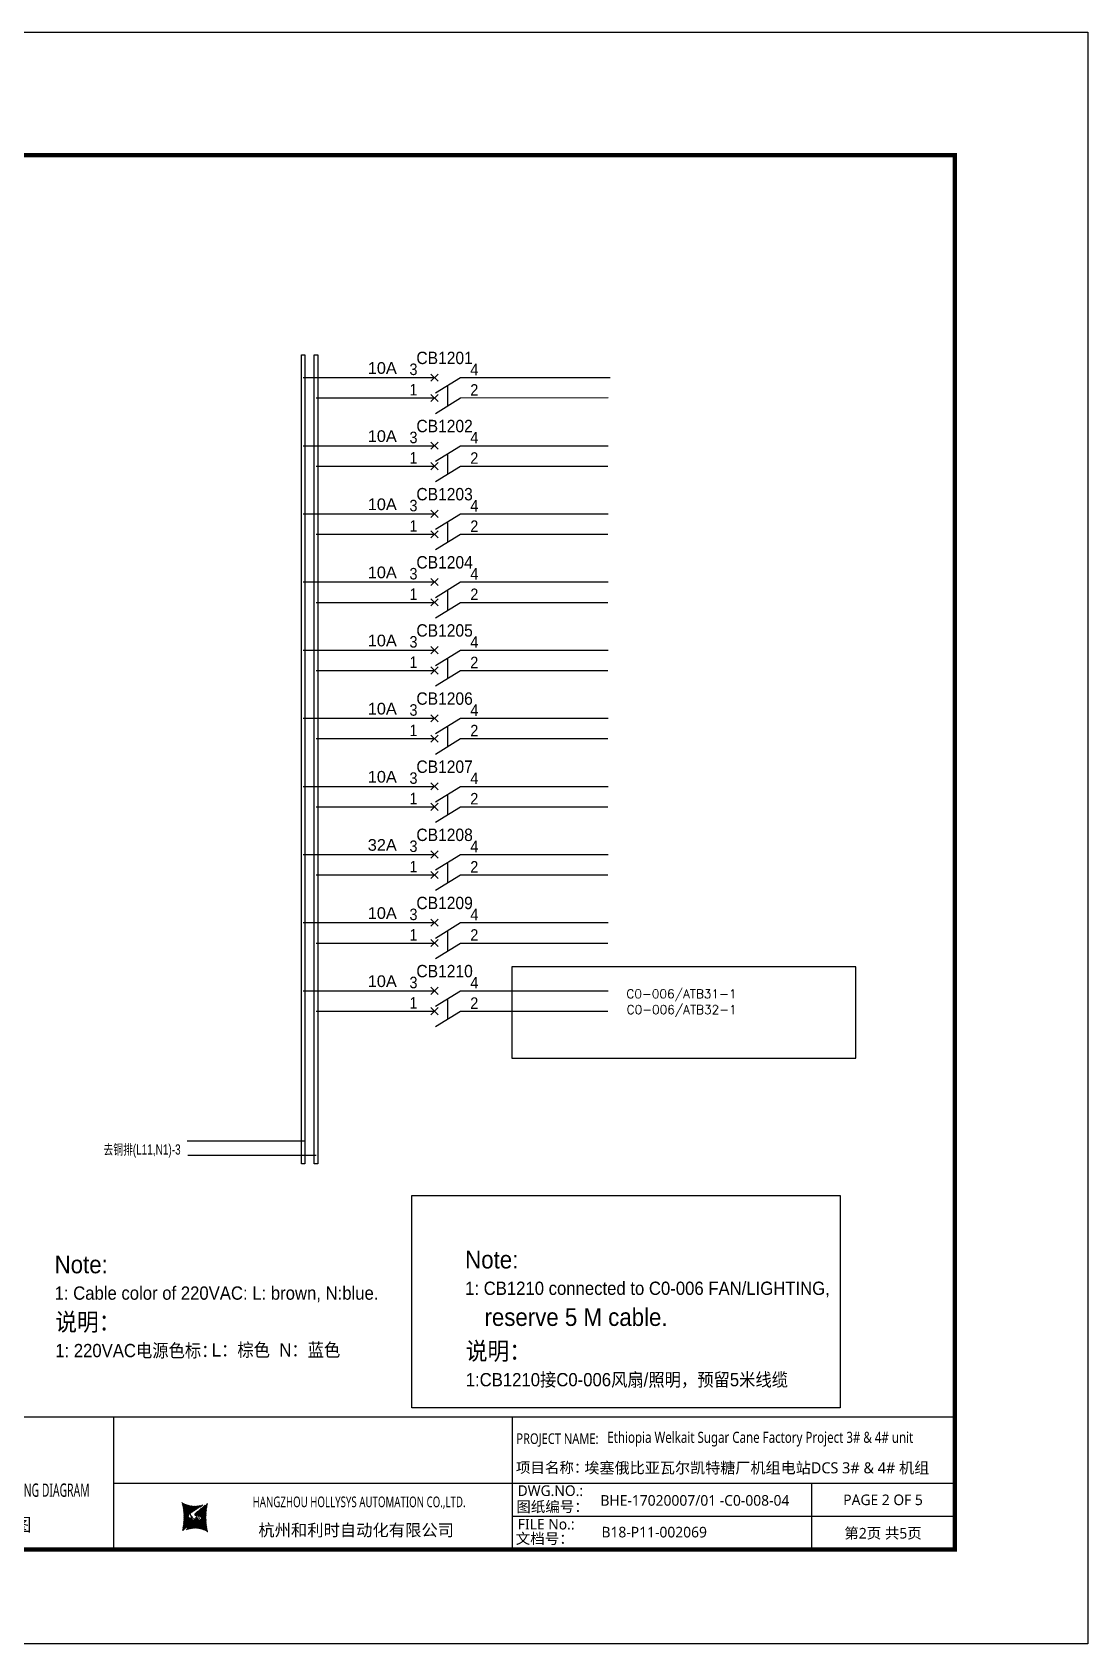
# Model space of a CAD drawing. Extents: x 81437 to 204847, y -54769 to -29444.
# Drawn here: x 103469 to 105854, y -46041 to -42398 of the extents above; entities that cross this region are included whole.
import ezdxf
from ezdxf.enums import TextEntityAlignment as Align
from ezdxf.lldxf.tags import DXFTag

# ---------------------------------------------------------------- set-up
doc = ezdxf.new("R2010")
doc.units = 0
doc.header["$LTSCALE"] = 100
doc.header["$MEASUREMENT"] = 0
for name, color, linetype in [('t', 1, 'Continuous'), ('标准图框及表格', 7, 'Continuous'), ('空气开关', 7, 'Continuous')]:
    doc.layers.add(name, color=color, linetype=linetype)
doc.styles.add('HZ', font='arial.ttf', dxfattribs={"width": 0.7})
doc.styles.add('SIMPLEX', font='simplex')
doc.styles.get("Standard").update_dxf_attribs({"font": ''})
doc.styles.add('微软雅黑', font='')
doc.styles.get('Standard').set_extended_font_data('SimSun')
doc.styles.get('微软雅黑').set_extended_font_data('Microsoft YaHei')
tags = doc.linetypes.add('CENTER', pattern=[2, 1.25, -0.25, 0.25, -0.25]).pattern_tags.tags
tags[10:11] = [DXFTag(74, 4), DXFTag(75, 0), DXFTag(340, '0'), DXFTag(46, 1.0), DXFTag(50, 0.0), DXFTag(44, 0.0), DXFTag(45, 0.0)]
tags[8:9] = [DXFTag(74, 4), DXFTag(75, 0), DXFTag(340, '0'), DXFTag(46, 1.0), DXFTag(50, 0.0), DXFTag(44, 0.0), DXFTag(45, 0.0)]
tags[6:7] = [DXFTag(74, 4), DXFTag(75, 0), DXFTag(340, '0'), DXFTag(46, 1.0), DXFTag(50, 0.0), DXFTag(44, 0.0), DXFTag(45, 0.0)]
tags[4:5] = [DXFTag(74, 4), DXFTag(75, 0), DXFTag(340, '0'), DXFTag(46, 1.0), DXFTag(50, 0.0), DXFTag(44, 0.0), DXFTag(45, 0.0)]
tags = doc.linetypes.add('HIDDEN', pattern=[0.375, 0.25, -0.125]).pattern_tags.tags
tags[6:7] = [DXFTag(74, 4), DXFTag(75, 0), DXFTag(340, '0'), DXFTag(46, 1.0), DXFTag(50, 0.0), DXFTag(44, 0.0), DXFTag(45, 0.0)]
tags[4:5] = [DXFTag(74, 4), DXFTag(75, 0), DXFTag(340, '0'), DXFTag(46, 1.0), DXFTag(50, 0.0), DXFTag(44, 0.0), DXFTag(45, 0.0)]
pattern_1 = [(45, (-6.162819773475348, -58.86246267448996), (-0.736262898216564, 0.7362628982165641), [])]

# ---------------------------------------------------------------- blocks, each defined once
blk = doc.blocks.new('供电端子')
at = {"style": 'HZ', "width": 0.7}
blk.add_attdef('供电端子', (0, 0), '', height=17, dxfattribs=at)
blk = doc.blocks.new('图框')
at = {"layer": '标准图框及表格'}
h = blk.add_hatch(dxfattribs=at)
h.set_pattern_fill('ANSI31', color=5, scale=8.329863809039892, style=0)
h.set_pattern_definition(pattern_1)
edge = h.paths.add_edge_path()
edge.add_arc((2393.094436262916, -3057.016314091056), 55.18534773488954, 238.1092081981581, 291.6531626184834)
edge.add_line((2413.457117633552, -3108.307481089123), (2382.362679957259, -3129.105284474292))
edge.add_arc((2232.744557938924, -3137.191253253037), 135.3602868968974, 346.3915348661821, 374.2500326978034)
edge.add_line((2364.304773850054, -3169.039594784347), (2391.343418124445, -3146.7148906974))
edge.add_line((2385.17637942767, -3139.143911424919), (2389.981166822123, -3139.761302572286))
edge.add_spline(control_points=[(2391.307199095063, -3146.750097628447), (2392.196661605914, -3145.885543305817), (2393.808172678844, -3144.319160410171), (2393.706362376579, -3140.114756849009), (2391.263680388605, -3139.875266105763), (2389.959101290711, -3139.747359722689)], knot_values=[0, 0, 0, 0, 6.844331067525468, 12.40042740766005, 18.76924275352248, 18.76924275352248, 18.76924275352248, 18.76924275352248], weights=[1, 1, 1, 1, 1, 1], degree=3, periodic=0)
edge.add_spline(control_points=[(2382.352543285211, -3129.127895979397), (2381.626555155563, -3129.73152025812), (2380.315378592357, -3130.821700626719), (2379.381276507607, -3132.24510027398), (2378.964379386169, -3132.880374753903)], knot_values=[0, 0, 0, 0, 5.253673658024614, 9.488438564008057, 9.488438564008057, 9.488438564008057, 9.488438564008057], weights=[1, 1, 1, 1, 1], degree=3, periodic=0)
edge.add_spline(control_points=[(2380.109845815059, -3131.144179531064), (2379.558651433159, -3131.767985770505), (2378.469607692277, -3133.249177120419), (2378.75000888206, -3136.59141356358), (2381.696031569307, -3138.758015293683), (2384.022624161043, -3139.007997601494), (2385.15175362843, -3139.129317677358)], knot_values=[10.66597461496156, 10.66597461496156, 10.66597461496156, 10.66597461496156, 18.97770399508879, 28.89455822145742, 41.119553648298, 52.64692538081317, 52.64692538081317, 52.64692538081317, 52.64692538081317], weights=[1, 1, 1, 1, 1, 1, 1], degree=3, periodic=0)
h = blk.add_hatch(dxfattribs=at)
h.set_pattern_fill('ANSI31', color=3, scale=8.329863809039892, style=0)
h.set_pattern_definition(pattern_1)
edge = h.paths.add_edge_path()
edge.add_line((2396.306912351669, -3134.638821765021), (2401.543221691929, -3135.303048767099))
edge.add_spline(control_points=[(2394.881673431148, -3127.632408877759), (2393.992210920092, -3128.496963200258), (2392.380699847337, -3130.063346096064), (2392.482510149457, -3134.26774965708), (2394.925192137576, -3134.507240400384), (2396.229771235499, -3134.635146783385)], knot_values=[0, 0, 0, 0, 6.844331067526932, 12.40042740766158, 18.76924275352342, 18.76924275352342, 18.76924275352342, 18.76924275352342], weights=[1, 1, 1, 1, 1, 1], degree=3, periodic=0)
edge.add_line((2421.884098676157, -3105.342911721815), (2394.845454401773, -3127.667615808762))
edge.add_spline(control_points=[(2406.462349776273, -3142.781070641064), (2406.85282482484, -3142.285248106444), (2407.700959278394, -3140.915136680455), (2407.438863643569, -3137.791092942495), (2404.4928409567, -3135.624491212552), (2402.166248364556, -3135.374508904741), (2401.037118897577, -3135.253188828716)], knot_values=[12.65408913243743, 12.65408913243743, 12.65408913243743, 12.65408913243743, 18.97770399508879, 28.89455822145742, 41.119553648298, 52.64692538081317, 52.64692538081317, 52.64692538081317, 52.64692538081317], weights=[1, 1, 1, 1, 1, 1, 1], degree=3, periodic=0)
edge.add_line((2405.463463917236, -3143.838156073773), (2406.618423075823, -3142.594514654259))
edge.add_line((2403.858524028219, -3145.261600863971), (2405.463463917236, -3143.838156073904))
edge.add_line((2372.73175489228, -3166.075025417009), (2403.826192568573, -3145.277222031841))
edge.add_arc((2393.094436262916, -3217.366192415033), 55.18534773488965, 58.10920819815809, 111.6531626184834)
edge.add_arc((2553.444314586908, -3137.191253253037), 135.360286896897, 166.3915348661823, 194.2500326978024)
at = {"color": 7}
for p, q in [((2209.47921527367, -2910.443887418679), (2209.47921527367, -3210.443887418679)), ((3109.47921527367, -2910.443887418679), (3109.47921527367, -3210.443887418679)), ((-6.162819773475348, -2970.443887418679), (1333.995352829523, -2970.443887418679)), ((-6.162819773475348, -3090.443887418679), (1333.995352829523, -3090.443887418679)), ((2209.47921527367, -3060.443887418679), (3109.47921527367, -3060.443887418679)), ((3109.47921527367, -3060.443887418679), (4109.47921527367, -3060.443887418679)), ((3785.62275226965, -3060.443887418679), (3785.62275226965, -3210.443887418679)), ((4109.47921527367, -3135.443887418679), (3109.47921527367, -3135.443887418679))]:
    blk.add_line(p, q, dxfattribs=at)
at = {"color": 7, "const_width": 3}
blk.add_lwpolyline([(4109.47921527367, -2910.443887418679), (-6.162819773475348, -2910.443887418679)], dxfattribs=at)
at = {"layer": 't', "color": 7}
for p, q in [((25.78656344305637, -2963.855076038152), (53.73638948711596, -2917.984787991318)), ((81.68621553114644, -2963.855076038152), (53.73638948711596, -2917.984787991318)), ((25.78656344305637, -2963.855076038152), (81.68621553114644, -2963.855076038152)), ((25.78656344305637, -3051.839702165522), (53.73638948711596, -3005.969414118631)), ((81.68621553114644, -3051.839702165522), (53.73638948711596, -3005.969414118631)), ((25.78656344305637, -3051.839702165522), (81.68621553114644, -3051.839702165522))]:
    blk.add_line(p, q, dxfattribs=at)
at = {"layer": 't', "color": 7, "const_width": 9.61519705431492}
blk.add_lwpolyline([(4109.47921527367, -3210.443887418679), (4109.47921527367, -58.86246267448996), (-6.162819773475348, -58.86246267448996), (-6.162819773475348, -3210.443887418679)], close=True, dxfattribs=at)
at = {"layer": 't', "color": 7, "const_width": 2.40379926357873}
for points in [[(112.6024995874977, -2911.645787050457), (112.6024995874977, -3210.443887418679)], [(292.8874443558816, -2911.645787050457), (292.8874443558816, -3210.443887418679)], [(598.2254953145239, -2911.645787050457), (598.2254953145239, -3215.27550872017)], [(785.8254793036103, -2911.645787050457), (785.8254793036103, -3215.27550872017)], [(973.4254632926677, -2911.645787050457), (973.4254632926677, -3215.27550872017)], [(1153.71040806111, -2911.645787050457), (1153.71040806111, -3215.27550872017)], [(1333.995352829523, -2911.645787050457), (1333.995352829523, -3215.27550872017)]]:
    blk.add_lwpolyline(points, dxfattribs=at)
at = {"color": 7, "linetype": 'CENTER', "style": '微软雅黑'}
for s, height, p in [('项目名称：', 24, (3118.237888517288, -3036.94681899895)), ('图纸编号：', 24, (3119.058468482224, -3125.527001057468)), ('杭州和利时自动化有限公司', 27, (2536.38633266712, -3179.976961063531)), ('文档号：', 24, (3117.869572934458, -3197.591179766443))]:
    blk.add_text(s, height=height, dxfattribs=at).set_placement(p)
at = {"color": 7, "style": '微软雅黑', "flags": 8}
for tag, p, height in [('DWG.NAME:', (1375.473639447489, -2969.2419877869), 25), ('DWG.NO.:', (3122.023352488108, -3089.264933317976), 24), ('图纸编号', (3309.199899152482, -3111.267140832559), 24), ('FILENO.:', (3122.509725826509, -3164.966587124836), 24), ('文档号', (3311.563545755656, -3182.994948628203), 24)]:
    blk.add_attdef(tag, p, '', height=height, dxfattribs=at)
at = {"color": 7, "style": '微软雅黑', "width": 0.8, "flags": 8}
for tag, p, height in [('PROJECTNAME:', (3119.317365890063, -2971.670387076527), 24), ('PROJECT_NAME', (3324.743137664682, -2969.191656158461), 25)]:
    blk.add_attdef(tag, p, '', height=height, dxfattribs=at)
at = {"color": 7, "flags": 8}
blk.add_attdef('A', text='', height=23, dxfattribs=at).set_placement((53.73638948711596, -3033.744016823508), align=Align.MIDDLE)
at = {"color": 7, "style": '微软雅黑', "flags": 8}
for tag, height, p in [('设计时间', 23, (207.7030023673433, -3033.744016823508)), ('刘仁', 23, (692.0254873090671, -3061.050838701933)), ('王姝芬', 23, (879.6254712981536, -3061.050838701933)), ('侯方', 23, (1063.567935676903, -3061.050838701933)), ('李丹丹', 23, (1243.852880445316, -3061.050838701933)), ('PAGEXOFX', 24, (3947.55098377166, -3097.943887418679)), ('REV.', 24, (53.21983990701119, -3121.911417548025)), ('DATE', 24, (202.7449719716897, -3121.911417548025)), ('DESCRIPTION', 24, (445.5564698352027, -3121.911417548025)), ('PREPARED', 24, (692.0254873090671, -3121.911417548025)), ('CHECKED', 24, (879.625471298139, -3121.911417548025)), ('SIGNED', 24, (1063.567935676889, -3121.911417548025)), ('APPROVED', 24, (1243.852880445316, -3121.911417548025)), ('图纸名称', 30, (1771.737284051596, -3153.557526718527)), ('第几页共几页', 24, (3947.55098377166, -3172.943887418679))]:
    blk.add_attdef(tag, text='', height=height, dxfattribs=at).set_placement(p, align=Align.MIDDLE)
for tag, height, width, p in [('RENLIU', 24, 0.7, (692.0254873090671, -3009.243060483925)), ('SHUFENWANG', 24, 0.7, (879.6254712981536, -3009.243060483925)), ('FANGHOU', 24, 0.7, (1063.567935676903, -3009.243060483925)), ('DANDANLI', 24, 0.7, (1243.852880445316, -3009.243060483925)), ('#10STATIONONTROLCABINETCOVER', 30, 0.6, (1771.737284051596, -3076.044837234568)), ('HANGZHOUHOLLYSYSAUTOMATIONCO.,LTD.', 24, 0.7, (2763.919484516009, -3104.577265918681))]:
    blk.add_attdef(tag, text='', height=height, dxfattribs=dict(at, width=width)).set_placement(p, align=Align.MIDDLE)
for tag, p in [('图纸名称:', (1371.649552043295, -3024.785799731683)), ('项目名称', (3272.897224152879, -3045.626842364768))]:
    blk.add_attdef(tag, text='', height=25, dxfattribs=at).set_placement(p, align=Align.BOTTOM_LEFT)
at = {"layer": 't', "color": 7, "style": '微软雅黑'}
for s, p in [('版次', (53.73638948711596, -3176.462903945333)), ('日  期', (198.0371495971121, -3176.462903945333)), ('描  述', (438.3267756979694, -3176.462903945333)), ('设  计', (695.3342144116759, -3176.462903945333)), ('审  核', (879.4319590690502, -3176.462903945333)), ('会  签', (1058.860113302311, -3176.462903945333)), ('审  批', (1239.145058070724, -3176.462903945333))]:
    blk.add_text(s, height=25, dxfattribs=at).set_placement(p, align=Align.MIDDLE_CENTER)
at = {"layer": '标准图框及表格', "color": 5, "style": 'HZ'}
for s, p in [('pgqh', (2367.722055843864, -3118.539690870716)), ('hollilas', (2367.889081852576, -3144.830947292762))]:
    blk.add_text(s, height=5.205656721233694, dxfattribs=at).set_placement(p)
at = {"layer": '标准图框及表格', "color": 3, "style": 'HZ'}
for s, height, p in [('auto', 8.676094535389492, (2394.744307490306, -3133.062499086471)), ('hollysys', 4.338047267694746, (2396.375285240625, -3158.593924068552))]:
    blk.add_text(s, height=height, dxfattribs=at).set_placement(p)

msp = doc.modelspace()

# ---------------------------------------------------------------- linework, layer by layer
at = {"color": 43}
for p, q in [((104081.2671497881, -43178.93670519684), (104377.9317634174, -43178.93670519684)), ((104436.4854947285, -43178.93670519684), (104775.1748941941, -43178.93670519684)), ((104081.2671497881, -43332.93670519684), (104377.9317634174, -43332.93670519684)), ((104436.4854947285, -43332.93670519684), (104770.1809568748, -43332.93670519684)), ((104081.2671497881, -43486.93670519684), (104377.9317634174, -43486.93670519684)), ((104436.4854947285, -43486.93670519684), (104770.1809568748, -43486.93670519684)), ((104081.2671497881, -43640.93670519684), (104377.9317634174, -43640.93670519684)), ((104436.4854947285, -43640.93670519684), (104770.1809568748, -43640.93670519684)), ((104081.2671497881, -43794.93670519684), (104377.9317634174, -43794.93670519684)), ((104436.4854947285, -43794.93670519684), (104770.1809568748, -43794.93670519684)), ((104081.2671497881, -43948.93670519684), (104377.9317634174, -43948.93670519684)), ((104436.4854947285, -43948.93670519684), (104770.1809568748, -43948.93670519684)), ((104081.2671497881, -44102.93670519684), (104377.9317634174, -44102.93670519684)), ((104436.4854947285, -44102.93670519684), (104770.1809568748, -44102.93670519684)), ((104081.2671497881, -44256.93670519684), (104377.9317634174, -44256.93670519684)), ((104436.4854947285, -44256.93670519684), (104770.1809568748, -44256.93670519684)), ((104081.2671497881, -44410.93670519684), (104377.9317634174, -44410.93670519684)), ((104436.4854947285, -44410.93670519684), (104770.1809568748, -44410.93670519684)), ((104081.2671497881, -44564.93670519684), (104377.9317634174, -44564.93670519684)), ((104436.4854947285, -44564.93670519684), (104770.1809568748, -44564.93670519684)), ((103819.0739633805, -44903.92137703377), (104085.5826025645, -44903.92137703377))]:
    msp.add_line(p, q, dxfattribs=at)
at = {"color": 6}
for p, q in [((104386.0236422647, -43187.02858404418), (104369.83988457, -43170.84482634951)), ((104369.83988457, -43187.02858404418), (104386.0236422647, -43170.84482634951)), ((104380.0138197924, -43213.72469137447), (104436.4854947285, -43178.93670519684)), ((104369.83988457, -43233.14021947568), (104386.0236422647, -43216.95646178101)), ((104386.0236422647, -43233.14021947568), (104369.83988457, -43216.95646178101)), ((104380.0138197924, -43259.83632680598), (104436.4854947285, -43225.04834062835)), ((104386.0236422647, -43341.02858404418), (104369.83988457, -43324.84482634951)), ((104369.83988457, -43341.02858404418), (104386.0236422647, -43324.84482634951)), ((104380.0138197924, -43367.72469137447), (104436.4854947285, -43332.93670519684)), ((104386.0236422647, -43387.14021947568), (104369.83988457, -43370.95646178101)), ((104369.83988457, -43387.14021947568), (104386.0236422647, -43370.95646178101)), ((104380.0138197924, -43413.83632680598), (104436.4854947285, -43379.04834062835)), ((104369.83988457, -43495.02858404418), (104386.0236422647, -43478.84482634951)), ((104386.0236422647, -43495.02858404418), (104369.83988457, -43478.84482634951)), ((104380.0138197924, -43521.72469137447), (104436.4854947285, -43486.93670519684)), ((104369.83988457, -43541.14021947568), (104386.0236422647, -43524.95646178101)), ((104386.0236422647, -43541.14021947568), (104369.83988457, -43524.95646178101)), ((104380.0138197924, -43567.83632680598), (104436.4854947285, -43533.04834062835)), ((104386.0236422647, -43649.02858404418), (104369.83988457, -43632.84482634951)), ((104369.83988457, -43649.02858404418), (104386.0236422647, -43632.84482634951)), ((104380.0138197924, -43675.72469137447), (104436.4854947285, -43640.93670519684)), ((104386.0236422647, -43695.14021947568), (104369.83988457, -43678.95646178101)), ((104369.83988457, -43695.14021947568), (104386.0236422647, -43678.95646178101)), ((104380.0138197924, -43721.83632680598), (104436.4854947285, -43687.04834062835)), ((104369.83988457, -43803.02858404418), (104386.0236422647, -43786.84482634951)), ((104386.0236422647, -43803.02858404418), (104369.83988457, -43786.84482634951)), ((104380.0138197924, -43829.72469137447), (104436.4854947285, -43794.93670519684)), ((104369.83988457, -43849.14021947568), (104386.0236422647, -43832.95646178101)), ((104386.0236422647, -43849.14021947568), (104369.83988457, -43832.95646178101)), ((104380.0138197924, -43875.83632680598), (104436.4854947285, -43841.04834062835)), ((104386.0236422647, -43957.02858404418), (104369.83988457, -43940.84482634951)), ((104369.83988457, -43957.02858404418), (104386.0236422647, -43940.84482634951)), ((104380.0138197924, -43983.72469137447), (104436.4854947285, -43948.93670519684)), ((104386.0236422647, -44003.14021947568), (104369.83988457, -43986.95646178101)), ((104369.83988457, -44003.14021947568), (104386.0236422647, -43986.95646178101)), ((104380.0138197924, -44029.83632680598), (104436.4854947285, -43995.04834062835)), ((104386.0236422647, -44111.02858404418), (104369.83988457, -44094.84482634951)), ((104369.83988457, -44111.02858404418), (104386.0236422647, -44094.84482634951)), ((104380.0138197924, -44137.72469137447), (104436.4854947285, -44102.93670519684)), ((104386.0236422647, -44157.14021947568), (104369.83988457, -44140.95646178101)), ((104369.83988457, -44157.14021947568), (104386.0236422647, -44140.95646178101)), ((104380.0138197924, -44183.83632680598), (104436.4854947285, -44149.04834062835)), ((104369.83988457, -44265.02858404418), (104386.0236422647, -44248.84482634951)), ((104386.0236422647, -44265.02858404418), (104369.83988457, -44248.84482634951)), ((104380.0138197924, -44291.72469137447), (104436.4854947285, -44256.93670519684)), ((104369.83988457, -44311.14021947568), (104386.0236422647, -44294.95646178101)), ((104386.0236422647, -44311.14021947568), (104369.83988457, -44294.95646178101)), ((104380.0138197924, -44337.83632680598), (104436.4854947285, -44303.04834062835)), ((104386.0236422647, -44419.02858404418), (104369.83988457, -44402.84482634951)), ((104369.83988457, -44419.02858404418), (104386.0236422647, -44402.84482634951)), ((104380.0138197924, -44445.72469137447), (104436.4854947285, -44410.93670519684)), ((104386.0236422647, -44465.14021947568), (104369.83988457, -44448.95646178101)), ((104369.83988457, -44465.14021947568), (104386.0236422647, -44448.95646178101)), ((104380.0138197924, -44491.83632680598), (104436.4854947285, -44457.04834062835)), ((104386.0236422647, -44573.02858404418), (104369.83988457, -44556.84482634951)), ((104369.83988457, -44573.02858404418), (104386.0236422647, -44556.84482634951)), ((104380.0138197924, -44599.72469137447), (104436.4854947285, -44564.93670519684)), ((104386.0236422647, -44619.14021947568), (104369.83988457, -44602.95646178101)), ((104369.83988457, -44619.14021947568), (104386.0236422647, -44602.95646178101)), ((104380.0138197924, -44645.83632680598), (104436.4854947285, -44611.04834062835))]:
    msp.add_line(p, q, dxfattribs=at)
at = {"color": 5}
for p, q in [((104110.9671497881, -43225.04834062835), (104377.9317634174, -43225.04834062835)), ((104436.4854947285, -43225.04834062835), (104770.1560064204, -43224.2278926483)), ((104110.9671497881, -43379.04834062835), (104377.9317634174, -43379.04834062835)), ((104436.4854947285, -43379.04834062835), (104769.5913072096, -43379.04834062835)), ((104110.9671497881, -43533.04834062835), (104377.9317634174, -43533.04834062835)), ((104436.4854947285, -43533.04834062835), (104769.5913072096, -43533.04834062835)), ((104110.9671497881, -43687.04834062835), (104377.9317634174, -43687.04834062835)), ((104436.4854947285, -43687.04834062835), (104769.5913072096, -43687.04834062835)), ((104110.9671497881, -43841.04834062835), (104377.9317634174, -43841.04834062835)), ((104436.4854947285, -43841.04834062835), (104769.5913072096, -43841.04834062835)), ((104110.9671497881, -43995.04834062835), (104377.9317634174, -43995.04834062835)), ((104436.4854947285, -43995.04834062835), (104769.5913072096, -43995.04834062835)), ((104110.9671497881, -44149.04834062835), (104377.9317634174, -44149.04834062835)), ((104436.4854947285, -44149.04834062835), (104769.5913072096, -44149.04834062835)), ((104110.9671497881, -44303.04834062835), (104377.9317634174, -44303.04834062835)), ((104436.4854947285, -44303.04834062835), (104769.5913072096, -44303.04834062835)), ((104110.9671497881, -44457.04834062835), (104377.9317634174, -44457.04834062835)), ((104436.4854947285, -44457.04834062835), (104769.5913072096, -44457.04834062835)), ((104110.9671497881, -44611.04834062835), (104377.9317634174, -44611.04834062835)), ((104436.4854947285, -44611.04834062835), (104769.5913072096, -44611.04834062835)), ((103820.5374976223, -44936.35365010255), (104111.1354292048, -44936.35365010255))]:
    msp.add_line(p, q, dxfattribs=at)
at = {"color": 1}
for points in [[(101085.055714344, -42398.3335562112), (105853.7939549253, -42398.3335562112), (105853.7939549253, -46040.89171581331), (101085.055714344, -46040.89171581331)], [(104552.5059807335, -44717.1032784344), (105329.8666962441, -44717.1032784344), (105329.8666962441, -44510.74348068953), (104552.5059807335, -44510.74348068953)], [(104327.0437752033, -45027.34296450042), (105294.4730267858, -45027.34296450042), (105294.4730267858, -45507.44216482094), (104327.0437752033, -45507.44216482094)]]:
    msp.add_lwpolyline(points, close=True, dxfattribs=at)
at = {"color": 43}
msp.add_lwpolyline([(104085.2544361118, -43127.23670519686), (104085.2544361118, -44956.06468263092), (104077.4171497882, -44956.06468263092), (104077.4171497882, -43127.23670519686)], close=True, dxfattribs=at)
at = {"color": 5}
msp.add_lwpolyline([(104114.4044361118, -43127.23670519686), (104114.4044361118, -44956.06468263092), (104106.5671497881, -44956.06468263092), (104106.5671497881, -43127.23670519686)], close=True, dxfattribs=at)
at = {"layer": '空气开关', "color": 6}
for p, q in [((104408.2496572605, -43242.44233371715), (104408.2496572605, -43196.33069828567)), ((104408.2496572605, -43396.44233371715), (104408.2496572605, -43350.33069828567)), ((104408.2496572605, -43550.44233371715), (104408.2496572605, -43504.33069828567)), ((104408.2496572605, -43704.44233371715), (104408.2496572605, -43658.33069828567)), ((104408.2496572605, -43858.44233371715), (104408.2496572605, -43812.33069828567)), ((104408.2496572605, -44012.44233371715), (104408.2496572605, -43966.33069828567)), ((104408.2496572605, -44166.44233371715), (104408.2496572605, -44120.33069828567)), ((104408.2496572605, -44320.44233371715), (104408.2496572605, -44274.33069828567)), ((104408.2496572605, -44474.44233371715), (104408.2496572605, -44428.33069828567)), ((104408.2496572605, -44628.44233371715), (104408.2496572605, -44582.33069828567))]:
    msp.add_line(p, q, dxfattribs=at)

# ---------------------------------------------------------------- block references
at = {"color": 1}
ref = msp.add_blockref('图框', (101443.8055718835, -42617.58369194617), dxfattribs=at)
ref.add_attrib('PROJECTNAME:', 'PROJECT NAME:', (104563.1229377735, -45589.2540790227), dxfattribs={"color": 7, "height": 24, "style": '微软雅黑', "width": 0.8000000000000002})
ref.add_attrib('FILENO.:', 'FILE No.:', (104566.31529771, -45782.55027907101), dxfattribs={"color": 7, "height": 24, "style": '微软雅黑'})
ref.add_attrib('DWG.NO.:', 'DWG.NO.:', (104565.8289243716, -45706.84862526415), dxfattribs={"color": 7, "height": 24, "style": '微软雅黑'})
ref.add_attrib('PAGEXOFX', 'PAGE 2 OF 5', dxfattribs={"color": 7, "height": 24, "style": '微软雅黑', "flags": 8}).set_placement((105391.3565556551, -45715.52757936485), align=Align.MIDDLE)
ref.add_attrib('PROJECT_NAME', 'Ethiopia Welkait Sugar Cane Factory Project 3# & 4# unit', (104768.5487095482, -45586.77534810463), dxfattribs={"color": 7, "height": 25, "style": '微软雅黑', "width": 0.8})
ref.add_attrib('项目名称', '埃塞俄比亚瓦尔凯特糖厂机组电站DCS 3# & 4# 机组', dxfattribs={"color": 7, "height": 25, "style": '微软雅黑'}).set_placement((104716.7027960364, -45663.21053431094), align=Align.BOTTOM_LEFT)
ref.add_attrib('HANGZHOUHOLLYSYSAUTOMATIONCO.,LTD.', 'HANGZHOU HOLLYSYS AUTOMATION CO.,LTD.', dxfattribs={"color": 7, "height": 24, "style": '微软雅黑', "width": 0.6999999999999998}).set_placement((104207.7250563995, -45722.16095786486), align=Align.MIDDLE)
ref.add_attrib('图纸名称:', '图纸名称:', dxfattribs={"color": 7, "height": 25, "style": '微软雅黑', "flags": 8}).set_placement((102815.4551239268, -45642.36949167785), align=Align.BOTTOM_LEFT)
ref.add_attrib('#10STATIONONTROLCABINETCOVER', '3# & 4#  BOILER POWER DISTRIBUTION 2 CABINET WIRING DIAGRAM', dxfattribs={"color": 7, "height": 30, "style": '微软雅黑', "width": 0.6, "flags": 8}).set_placement((103215.5428559351, -45693.62852918074), align=Align.MIDDLE)
ref.add_attrib('DWG.NAME:', 'DWG.NAME:', (102819.279211331, -45586.82567973308), dxfattribs={"color": 7, "height": 25, "style": '微软雅黑', "flags": 8})
ref.add_attrib('DANDANLI', 'Xiaolei Wang', dxfattribs={"color": 7, "height": 24, "style": '微软雅黑', "width": 0.6999999999999998, "flags": 8}).set_placement((102687.6584523288, -45626.8267524301), align=Align.MIDDLE)
ref.add_attrib('FANGHOU', 'Jie  Zhang', dxfattribs={"color": 7, "height": 24, "style": '微软雅黑', "width": 0.6999999999999998, "flags": 8}).set_placement((102507.3735075604, -45626.8267524301), align=Align.MIDDLE)
ref.add_attrib('SHUFENWANG', 'De LIU', dxfattribs={"color": 7, "height": 24, "style": '微软雅黑', "width": 0.6999999999999998, "flags": 8}).set_placement((102323.4310431816, -45626.8267524301), align=Align.MIDDLE)
ref.add_attrib('RENLIU', 'Aihua YUAN', dxfattribs={"color": 7, "height": 24, "style": '微软雅黑', "width": 0.6999999999999998, "flags": 8}).set_placement((102135.8310591925, -45626.8267524301), align=Align.MIDDLE)
ref.add_attrib('APPROVED', 'APPROVED', dxfattribs={"color": 7, "height": 24, "style": '微软雅黑'}).set_placement((102687.6584523288, -45739.4951094942), align=Align.MIDDLE)
ref.add_attrib('SIGNED', 'SIGNED', dxfattribs={"color": 7, "height": 24, "style": '微软雅黑'}).set_placement((102507.3735075604, -45739.4951094942), align=Align.MIDDLE)
ref.add_attrib('CHECKED', 'CHECKED', dxfattribs={"color": 7, "height": 24, "style": '微软雅黑'}).set_placement((102323.4310431816, -45739.4951094942), align=Align.MIDDLE)
ref.add_attrib('PREPARED', 'PREPARED', dxfattribs={"color": 7, "height": 24, "style": '微软雅黑'}).set_placement((102135.8310591925, -45739.4951094942), align=Align.MIDDLE)
ref.add_attrib('DESCRIPTION', 'DESCRIPTION', dxfattribs={"color": 7, "height": 24, "style": '微软雅黑'}).set_placement((101889.3620417187, -45739.4951094942), align=Align.MIDDLE)
ref.add_attrib('DATE', 'DATE', dxfattribs={"color": 7, "height": 24, "style": '微软雅黑', "flags": 8}).set_placement((101646.5505438552, -45739.4951094942), align=Align.MIDDLE)
ref.add_attrib('REV.', 'REV.', dxfattribs={"color": 7, "height": 24, "style": '微软雅黑', "flags": 8}).set_placement((101497.0254117905, -45739.4951094942), align=Align.MIDDLE)
ref.add_attrib('A', 'B', dxfattribs={"color": 7, "height": 23, "flags": 8}).set_placement((101497.5419613706, -45651.32770876968), align=Align.MIDDLE)
ref.add_attrib('设计时间', '18.05.28', dxfattribs={"color": 7, "height": 23, "style": '微软雅黑', "flags": 8}).set_placement((101651.5085742508, -45651.32770876968), align=Align.MIDDLE)
ref.add_attrib('李丹丹', '王晓磊', dxfattribs={"color": 7, "height": 23, "style": '微软雅黑', "flags": 8}).set_placement((102687.6584523288, -45678.63453064811), align=Align.MIDDLE)
ref.add_attrib('侯方', '张洁', dxfattribs={"color": 7, "height": 23, "style": '微软雅黑', "flags": 8}).set_placement((102507.3735075604, -45678.63453064811), align=Align.MIDDLE)
ref.add_attrib('王姝芬', '刘  德', dxfattribs={"color": 7, "height": 23, "style": '微软雅黑', "flags": 8}).set_placement((102323.4310431816, -45678.63453064811), align=Align.MIDDLE)
ref.add_attrib('刘仁', '苑爱花', dxfattribs={"color": 7, "height": 23, "style": '微软雅黑', "flags": 8}).set_placement((102135.8310591925, -45678.63453064811), align=Align.MIDDLE)
ref.add_attrib('图纸名称', '3# & 4# 锅炉电源柜2接线图', dxfattribs={"color": 7, "height": 30, "style": '微软雅黑', "flags": 8}).set_placement((103215.5428559351, -45771.1412186647), align=Align.MIDDLE)
ref.add_attrib('文档号', 'B18-P11-002069', (104755.3691176391, -45800.57864057438), dxfattribs={"color": 7, "height": 24, "style": '微软雅黑', "flags": 8})
ref.add_attrib('图纸编号', 'BHE-17020007/01 -C0-008-04', (104753.005471036, -45728.85083277873), dxfattribs={"color": 7, "height": 24, "style": '微软雅黑', "flags": 8})
ref.add_attrib('第几页共几页', '第2页 共5页', dxfattribs={"color": 7, "height": 24, "style": '微软雅黑', "flags": 8}).set_placement((105391.3565556551, -45790.52757936485), align=Align.MIDDLE)
ref = msp.add_blockref('供电端子', (104400.9197086404, -43148.46854862601), dxfattribs=dict(xscale=0.9349999999976717, yscale=0.9349999999976717))
ref.add_attrib('供电端子', 'CB1201', dxfattribs={"height": 28.05, "style": 'HZ', "width": 0.9}).set_placement((104400.9197086404, -43148.46854862601), align=Align.CENTER)
ref = msp.add_blockref('供电端子', (104260.1197086404, -43170.46854862601), dxfattribs=dict(xscale=0.9349999999976717, yscale=0.9349999999976717))
ref.add_attrib('供电端子', '10A', dxfattribs={"height": 26.4, "style": 'HZ'}).set_placement((104260.1197086404, -43170.46854862601), align=Align.CENTER)
ref = msp.add_blockref('供电端子', (104260.1197086404, -43324.46854862601), dxfattribs=dict(xscale=0.9349999999976717, yscale=0.9349999999976717))
ref.add_attrib('供电端子', '10A', dxfattribs={"height": 26.4, "style": 'HZ'}).set_placement((104260.1197086404, -43324.46854862601), align=Align.CENTER)
ref = msp.add_blockref('供电端子', (104400.9197086404, -43302.46854862601), dxfattribs=dict(xscale=0.9349999999976717, yscale=0.9349999999976717))
ref.add_attrib('供电端子', 'CB1202', dxfattribs={"height": 28.05, "style": 'HZ', "width": 0.9}).set_placement((104400.9197086404, -43302.46854862601), align=Align.CENTER)
ref = msp.add_blockref('供电端子', (104260.1197086404, -43478.46854862601), dxfattribs=dict(xscale=0.9349999999976717, yscale=0.9349999999976717))
ref.add_attrib('供电端子', '10A', dxfattribs={"height": 26.4, "style": 'HZ'}).set_placement((104260.1197086404, -43478.46854862601), align=Align.CENTER)
ref = msp.add_blockref('供电端子', (104400.9197086404, -43456.46854862601), dxfattribs=dict(xscale=0.9349999999976717, yscale=0.9349999999976717))
ref.add_attrib('供电端子', 'CB1203', dxfattribs={"height": 28.05, "style": 'HZ', "width": 0.9}).set_placement((104400.9197086404, -43456.46854862601), align=Align.CENTER)
ref = msp.add_blockref('供电端子', (104400.9197086404, -43610.46854862601), dxfattribs=dict(xscale=0.9349999999976717, yscale=0.9349999999976717))
ref.add_attrib('供电端子', 'CB1204', dxfattribs={"height": 28.05, "style": 'HZ', "width": 0.9}).set_placement((104400.9197086404, -43610.46854862601), align=Align.CENTER)
ref = msp.add_blockref('供电端子', (104260.1197086404, -43632.46854862601), dxfattribs=dict(xscale=0.9349999999976717, yscale=0.9349999999976717))
ref.add_attrib('供电端子', '10A', dxfattribs={"height": 26.4, "style": 'HZ'}).set_placement((104260.1197086404, -43632.46854862601), align=Align.CENTER)
ref = msp.add_blockref('供电端子', (104400.9197086404, -43764.46854862601), dxfattribs=dict(xscale=0.9349999999976717, yscale=0.9349999999976717))
ref.add_attrib('供电端子', 'CB1205', dxfattribs={"height": 28.05, "style": 'HZ', "width": 0.9}).set_placement((104400.9197086404, -43764.46854862601), align=Align.CENTER)
ref = msp.add_blockref('供电端子', (104260.1197086404, -43786.46854862601), dxfattribs=dict(xscale=0.9349999999976717, yscale=0.9349999999976717))
ref.add_attrib('供电端子', '10A', dxfattribs={"height": 26.4, "style": 'HZ'}).set_placement((104260.1197086404, -43786.46854862601), align=Align.CENTER)
ref = msp.add_blockref('供电端子', (104400.9197086404, -43918.46854862601), dxfattribs=dict(xscale=0.9349999999976717, yscale=0.9349999999976717))
ref.add_attrib('供电端子', 'CB1206', dxfattribs={"height": 28.05, "style": 'HZ', "width": 0.9}).set_placement((104400.9197086404, -43918.46854862601), align=Align.CENTER)
ref = msp.add_blockref('供电端子', (104260.1197086404, -43940.46854862601), dxfattribs=dict(xscale=0.9349999999976717, yscale=0.9349999999976717))
ref.add_attrib('供电端子', '10A', dxfattribs={"height": 26.4, "style": 'HZ'}).set_placement((104260.1197086404, -43940.46854862601), align=Align.CENTER)
ref = msp.add_blockref('供电端子', (104260.1197086404, -44094.46854862601), dxfattribs=dict(xscale=0.9349999999976717, yscale=0.9349999999976717))
ref.add_attrib('供电端子', '10A', dxfattribs={"height": 26.4, "style": 'HZ'}).set_placement((104260.1197086404, -44094.46854862601), align=Align.CENTER)
ref = msp.add_blockref('供电端子', (104400.9197086404, -44072.46854862601), dxfattribs=dict(xscale=0.9349999999976717, yscale=0.9349999999976717))
ref.add_attrib('供电端子', 'CB1207', dxfattribs={"height": 28.05, "style": 'HZ', "width": 0.9}).set_placement((104400.9197086404, -44072.46854862601), align=Align.CENTER)
ref = msp.add_blockref('供电端子', (104400.9197086404, -44226.46854862601), dxfattribs=dict(xscale=0.9349999999976717, yscale=0.9349999999976717))
ref.add_attrib('供电端子', 'CB1208', dxfattribs={"height": 28.05, "style": 'HZ', "width": 0.9}).set_placement((104400.9197086404, -44226.46854862601), align=Align.CENTER)
ref = msp.add_blockref('供电端子', (104260.1197086404, -44248.46854862601), dxfattribs=dict(xscale=0.9349999999976717, yscale=0.9349999999976717))
ref.add_attrib('供电端子', '32A', dxfattribs={"height": 26.4, "style": 'HZ'}).set_placement((104260.1197086404, -44248.46854862601), align=Align.CENTER)
ref = msp.add_blockref('供电端子', (104400.9197086404, -44380.46854862601), dxfattribs=dict(xscale=0.9349999999976717, yscale=0.9349999999976717))
ref.add_attrib('供电端子', 'CB1209', dxfattribs={"height": 28.05, "style": 'HZ', "width": 0.9}).set_placement((104400.9197086404, -44380.46854862601), align=Align.CENTER)
ref = msp.add_blockref('供电端子', (104260.1197086404, -44402.46854862601), dxfattribs=dict(xscale=0.9349999999976717, yscale=0.9349999999976717))
ref.add_attrib('供电端子', '10A', dxfattribs={"height": 26.4, "style": 'HZ'}).set_placement((104260.1197086404, -44402.46854862601), align=Align.CENTER)
ref = msp.add_blockref('供电端子', (104400.9197086404, -44534.46854862601), dxfattribs=dict(xscale=0.9349999999976717, yscale=0.9349999999976717))
ref.add_attrib('供电端子', 'CB1210', dxfattribs={"height": 28.05, "style": 'HZ', "width": 0.9}).set_placement((104400.9197086404, -44534.46854862601), align=Align.CENTER)
ref = msp.add_blockref('供电端子', (104260.1197086404, -44556.46854862601), dxfattribs=dict(xscale=0.9349999999976717, yscale=0.9349999999976717))
ref.add_attrib('供电端子', '10A', dxfattribs={"height": 26.4, "style": 'HZ'}).set_placement((104260.1197086404, -44556.46854862601), align=Align.CENTER)

# ---------------------------------------------------------------- texts
at = {"color": 7, "linetype": 'HIDDEN', "lineweight": -3, "style": 'SIMPLEX'}
for s, p in [('C0-006/ATB31-1', (104935.9372805032, -44573.25723033381)), ('C0-006/ATB32-1', (104936.4155820843, -44608.89724071478))]:
    msp.add_text(s, height=20, dxfattribs=at).set_placement(p, align=Align.MIDDLE)
at = {"style": 'HZ', "width": 0.7}
msp.add_text('去铜排(L11,N1)-3', height=23.1, dxfattribs=at).set_placement((103630.4817515187, -44935.17659413048))
at = {"color": 3, "style": 'HZ', "width": 0.9}
for s, height, p in [('Note:', 40, (103519.9198010309, -45203.48616887776)), ('Note:', 40, (104447.301309749, -45192.60700429304)), ('1: Cable color of 220VAC: L: brown, N:blue.', 30, (103519.9198010309, -45263.23160516519)), ('1: CB1210 connected to C0-006 FAN/LIGHTING,', 30, (104447.301309749, -45252.35244058046)), ('说明：', 40, (103521.3372496127, -45333.3703330538)), ('说明：', 40, (103521.3372496127, -45333.3703330538)), ('reserve 5 M cable.', 40, (104491.017181103, -45322.49116846907)), ('1: 220VAC电源色标：', 30, (103521.3372496127, -45393.11576934122)), ('L：棕色', 30, (103874.9935824666, -45391.68414698246)), ('N：蓝色', 30, (104027.6110513544, -45391.68430953335)), ('说明：', 40, (104448.7187583308, -45399.21984653606)), ('1:CB1210接C0-006风扇/照明，预留5米线缆 ', 30, (104448.7187583308, -45458.96528282348))]:
    msp.add_text(s, height=height, dxfattribs=at).set_placement(p)
at = {"layer": '空气开关', "style": 'HZ', "width": 0.9}
for s, p in [('3', (104321.5219952394, -43173.24174287463)), ('4', (104458.9344948217, -43173.69990730756)), ('1', (104321.5219952394, -43219.35337830613)), ('2', (104458.9344948217, -43219.81154273906)), ('3', (104321.5219952394, -43327.24174287463)), ('4', (104458.9344948217, -43327.69990730756)), ('1', (104321.5219952394, -43373.35337830613)), ('2', (104458.9344948217, -43373.81154273906)), ('3', (104321.5219952394, -43481.24174287463)), ('4', (104458.9344948217, -43481.69990730756)), ('1', (104321.5219952394, -43527.35337830613)), ('2', (104458.9344948217, -43527.81154273906)), ('3', (104321.5219952394, -43635.24174287463)), ('4', (104458.9344948217, -43635.69990730756)), ('1', (104321.5219952394, -43681.35337830613)), ('2', (104458.9344948217, -43681.81154273906)), ('3', (104321.5219952394, -43789.24174287463)), ('4', (104458.9344948217, -43789.69990730756)), ('1', (104321.5219952394, -43835.35337830613)), ('2', (104458.9344948217, -43835.81154273906)), ('3', (104321.5219952394, -43943.24174287463)), ('4', (104458.9344948217, -43943.69990730756)), ('1', (104321.5219952394, -43989.35337830613)), ('2', (104458.9344948217, -43989.81154273906)), ('3', (104321.5219952394, -44097.24174287466)), ('4', (104458.9344948217, -44097.69990730756)), ('1', (104321.5219952394, -44143.35337830613)), ('2', (104458.9344948217, -44143.81154273906)), ('3', (104321.5219952394, -44251.24174287466)), ('4', (104458.9344948217, -44251.69990730756)), ('1', (104321.5219952394, -44297.35337830613)), ('2', (104458.9344948217, -44297.81154273906)), ('3', (104321.5219952394, -44405.24174287466)), ('4', (104458.9344948217, -44405.69990730756)), ('1', (104321.5219952394, -44451.35337830613)), ('2', (104458.9344948217, -44451.81154273906)), ('3', (104321.5219952394, -44559.24174287466)), ('4', (104458.9344948217, -44559.69990730756)), ('1', (104321.5219952394, -44605.35337830613)), ('2', (104458.9344948217, -44605.81154273906))]:
    msp.add_text(s, height=26.00961058081033, dxfattribs=at).set_placement(p)

doc.saveas('drawing.dxf')
